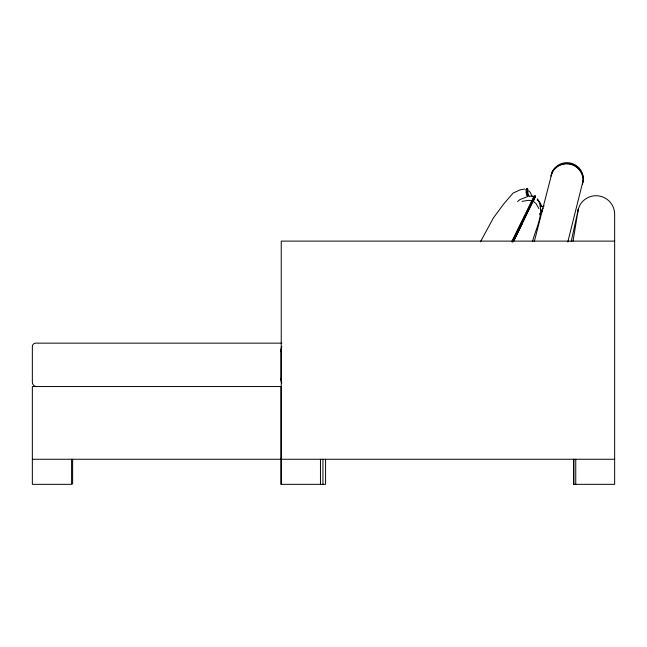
<?xml version="1.0" encoding="UTF-8"?>
<svg xmlns="http://www.w3.org/2000/svg" width="647" height="647" viewBox="0 0 647 647"><rect width="100%" height="100%" fill="white"/><g stroke="black" fill="none" stroke-linecap="round" stroke-linejoin="round"><path stroke-width="0.97" d="M526.246 193L526.262 189.393M526.399 189.32L526.383 192.935A1557.733 72.189 -64 0 0 527.596 196.106M577.447 214.335L578.078 209.515L579.938 205.026A18.601 18.601 0 0 1 614.65 214.335L614.65 484.336L573.606 484.328L573.606 459.257M573.032 241.113L578.345 208.876L571.236 241.46M534.317 241.468L552.441 171.115A16.968 16.968 0 0 1 583.505 178.984L567.807 241.986M535.538 196.211L522.372 223.401M512.836 242.043L535.417 195.863M533.945 196.445L511.801 241.703M533.524 197.95L534.09 196.381M535.198 196.987L533.363 201.427L536.039 203.554L538.846 208.585M532.538 241.509C535.781 228.254 545.292 212.556 537.811 199.284M541.822 211.027L543.108 208.124M521.636 222.803L534.333 197.076L534.915 197.327M521.393 222.673L534.826 195.612L533.201 196.486M541.45 212.095L542.348 210.291M541.733 212.176L542.631 210.364M480.422 241.8L493.507 217.764L503.795 203.862L513.039 193.138L519.873 189.911L524.588 189.07M525.93 189.717L526.69 188.609L526.731 192.183M517.608 201.549L520.002 199.527L527.305 196.728M542.558 206.741L544.176 205.875M522.072 201.379L528.502 200.319L532.109 200.893M614.65 241.113L281.243 241.113L281.243 484.336M281.963 343.153L35.722 343.153A3.372 3.372 0 0 0 32.35 346.525L32.35 382.256A4.294 4.294 0 0 0 36.644 386.542M281.243 386.542L32.35 386.542L32.35 484.336L71.591 484.336L71.591 459.257M32.35 459.257L614.65 459.257M530.273 196.049L532.246 196.098M539.986 206.183L541.96 206.231M532.918 200.23L533.5 200.489M538.611 201.055L539.93 202.454L542.049 206.781M528.898 190.922L530.216 192.321L532.335 196.648M539.485 213.575L540.237 214.998M540.722 208.981L541.725 211.399M537.35 198.855L537.366 200.651M527.766 189.07L527.806 192.644M527.637 188.722L527.677 192.313M527.046 188.471L527.095 192.054M575.749 459.257L575.749 484.336M573.857 459.257L573.857 484.336M325.57 459.257L325.57 484.336L281 484.336L281 386.542M322.942 459.257L322.942 484.336M320.467 459.257L320.467 484.336M72.634 459.257L72.634 484.053M527.467 196.154A1557.539 72.181 -64 0 1 526.302 192.879M513.492 241.541A469.609 21.61 -64 0 1 522.331 223.716M513.516 241.096A472.771 21.974 -64 0 1 522.485 223.021M512.246 241.913A472.52 21.796 -64 0 1 521.611 223.029M528.106 195.07A1575.849 73.006 -64 0 1 527.087 191.463M529.756 196.599A1575.081 72.998 -63.9 0 1 526.876 192.491M528.842 195.629A1575.089 73.006 -63.9 0 1 527.564 192.539M528.923 196.065A1575.93 73.03 -63.9 0 1 527.572 193.121M511.995 241.582A472.795 21.917 -64 0 1 521.401 222.608M583.206 180.44A16.296 16.296 0 0 1 582.777 182.964M551.179 174.957A16.296 16.296 0 0 1 583.238 177.893M550.88 176.13A16.296 16.296 0 0 1 570.686 164.346A16.296 16.296 0 0 1 582.478 184.144M281 351.774A8.621 8.621 0 0 1 281.655 348.474M281.874 383.089A7.651 7.651 0 0 1 281 379.522L281 349.728A6.567 6.567 0 0 1 281.874 346.436M281.591 381.746A7.78 7.78 0 0 1 281.259 380.784M281.065 379.781A7.78 7.78 0 0 1 281 378.77"/></g></svg>
